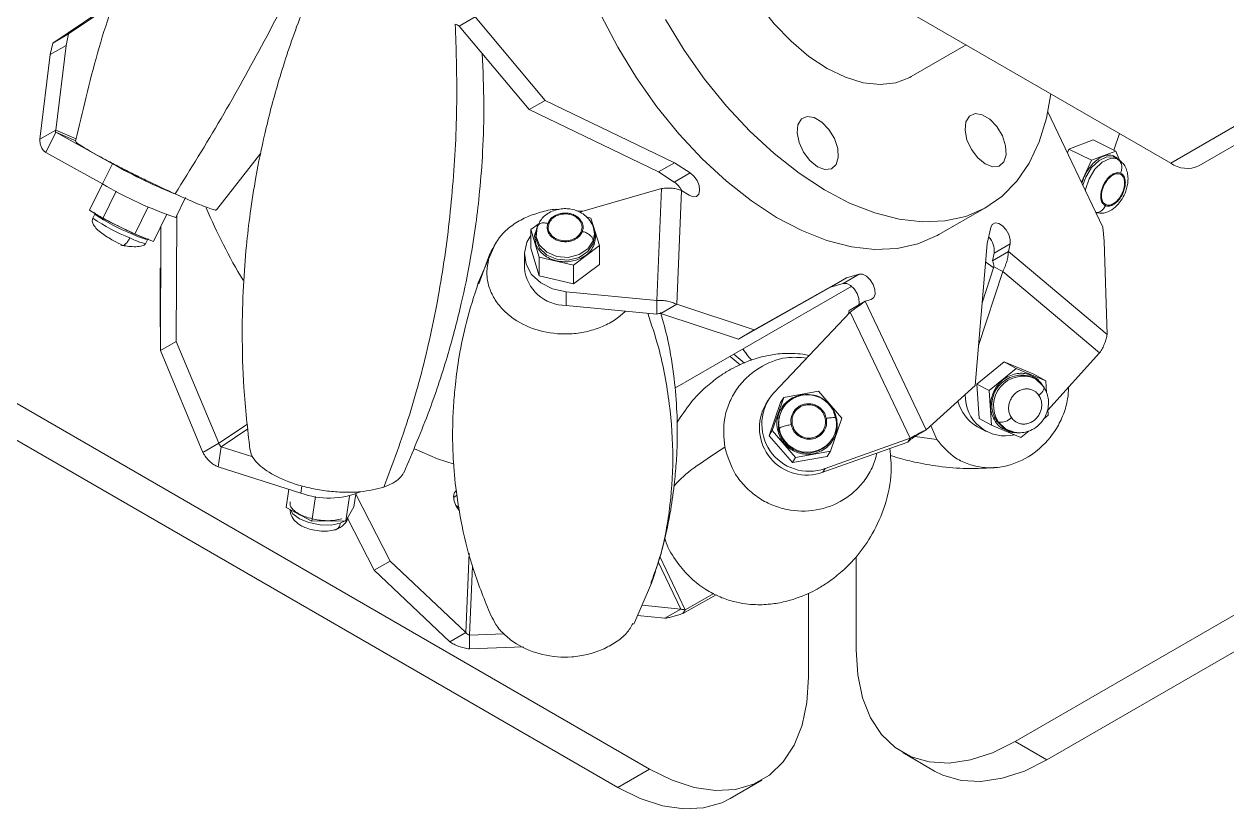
# Model space of a CAD drawing. Header units: millimetres. Extents: x -529 to 1738, y -425 to 849.
# Drawn here: x -39.6 to 13.9, y 89.6 to 124.5 of the extents above; entities that cross this region are included whole.
import ezdxf

# ---------------------------------------------------------------- set-up
doc = ezdxf.new("R2010")
doc.units = ezdxf.units.MM

msp = doc.modelspace()

# ---------------------------------------------------------------- linework, layer by layer
at = {"color": 7, "linetype": 'Continuous', "lineweight": 15}
for p, q in [((-11.744, 91.39), (-124.881, 156.703)), ((-13.158, 90.574), (-126.295, 155.887)), ((4.52, 92.615), (103.515, 149.764)), ((5.934, 91.799), (104.929, 148.947)), ((11.438, 118.34), (-3.246, 126.816)), ((-38.282, 123.675), (-35.511, 125.533)), ((-37.575, 124.083), (-35.54, 125.448)), ((-19.503, 124.838), (-20.21, 124.43)), ((-19.503, 124.838), (-16.386, 121.128)), ((-20.21, 124.43), (-17.093, 120.72)), ((-38.282, 123.675), (-38.393, 123.164)), ((-38.282, 123.675), (-37.575, 124.083)), ((-37.575, 124.083), (-37.686, 123.572)), ((-0.104, 122.184), (2.337, 123.593)), ((-38.86, 119.395), (-38.393, 123.164)), ((-37.686, 123.572), (-38.393, 123.164)), ((-38.152, 119.803), (-37.686, 123.572)), ((11.438, 118.34), (18.509, 122.422)), ((12.687, 118.216), (19.759, 122.298)), ((-16.386, 121.128), (-17.093, 120.72)), ((-16.386, 121.128), (-10.638, 118.351)), ((-17.093, 120.72), (-11.345, 117.942)), ((8.422, 115.484), (5.973, 120.622)), ((-38.86, 119.395), (-38.152, 119.803)), ((-38.588, 118.811), (-38.15, 119.709)), ((-35.631, 118.308), (-38.15, 119.709)), ((6.912, 118.952), (7.989, 119.366)), ((7.989, 119.366), (8.991, 118.875)), ((8.9, 118.92), (9.156, 119.657)), ((-36.069, 117.41), (-38.588, 118.811)), ((-30.995, 116.257), (-29.03, 118.774)), ((6.841, 118.799), (6.912, 118.952)), ((6.912, 118.952), (7.914, 118.461)), ((7.914, 118.461), (8.991, 118.875)), ((8.991, 118.875), (9.155, 118.465)), ((-36.069, 117.41), (-35.631, 118.308)), ((-10.638, 118.351), (-11.345, 117.942)), ((-10.638, 118.351), (-9.932, 117.903)), ((7.465, 117.491), (7.914, 118.461)), ((9.079, 118.513), (8.933, 118.584)), ((9.159, 118.462), (9.079, 118.513)), ((-11.345, 117.942), (-10.639, 117.495)), ((-9.932, 117.903), (-10.639, 117.495)), ((-36.072, 117.412), (-36.641, 116.245)), ((-11.206, 117.205), (-14.853, 116.156)), ((-11.421, 112.231), (-11.206, 117.205)), ((-35.461, 117.087), (-36.053, 115.872)), ((-32.812, 115.915), (-32.375, 116.812)), ((-10.316, 117.124), (-10.534, 112.059)), ((-10.316, 117.124), (-9.975, 116.908)), ((-36.641, 116.245), (-36.053, 115.872)), ((-34.038, 116.393), (-34.632, 115.173)), ((-14.717, 116.195), (-14.966, 116.214)), ((1.125, 115.157), (3.246, 116.381)), ((8.112, 116.134), (8.12, 116.132)), ((-36.41, 116.071), (-36.498, 115.891)), ((-36.053, 115.872), (-34.632, 115.173)), ((-33.22, 116.036), (-33.799, 114.847)), ((-32.787, 110.408), (-32.768, 116.006)), ((-17.018, 115.382), (-16.654, 115.657)), ((-14.552, 115.945), (-14.345, 115.896)), ((-14.345, 115.896), (-13.971, 114.667)), ((-34.632, 115.173), (-33.799, 114.847)), ((-33.494, 109.999), (-33.475, 115.512)), ((-16.644, 114.153), (-17.018, 115.382)), ((-17.018, 114.55), (-17.018, 115.382)), ((-16.794, 115.177), (-16.794, 115.056)), ((-14.194, 115.054), (-14.194, 115.175)), ((3.275, 114.763), (3.432, 115.469)), ((8.422, 115.484), (8.483, 114.865)), ((-34.16, 114.753), (-34.073, 114.932)), ((-18.567, 114.832), (-19.358, 113.006)), ((-16.645, 113.321), (-17.018, 114.55)), ((-13.971, 114.667), (-15.121, 113.796)), ((-13.972, 113.835), (-13.971, 114.667)), ((2.738, 108.442), (3.275, 114.763)), ((3.587, 114.337), (4.294, 114.745)), ((4.218, 114.405), (4.294, 114.745)), ((8.608, 110.72), (8.483, 114.865)), ((-17.307, 114.278), (-17.307, 113.673)), ((-16.645, 113.321), (-16.644, 114.153)), ((-15.121, 113.796), (-16.644, 114.153)), ((4.218, 114.405), (3.511, 113.997)), ((3.511, 113.997), (3.587, 114.337)), ((4.218, 114.405), (8.608, 110.72)), ((-33.481, 113.686), (-33.51, 113.649)), ((-33.51, 113.649), (-33.51, 111.063)), ((-13.972, 113.835), (-15.122, 112.964)), ((-15.122, 112.964), (-15.121, 113.796)), ((3.964, 113.511), (2.89, 110.232)), ((3.575, 113.722), (3.051, 112.121)), ((3.535, 113.693), (3.205, 113.94)), ((3.575, 113.722), (3.964, 113.511)), ((8.275, 109.893), (3.964, 113.511)), ((-15.122, 112.964), (-16.645, 113.321)), ((-7.083, 110.916), (-2.981, 113.228)), ((-2.981, 113.228), (-3.688, 112.82)), ((-3.688, 112.82), (-3.125, 112.989)), ((-2.418, 113.397), (-3.125, 112.989)), ((-2.981, 113.228), (-2.418, 113.397)), ((-15.456, 112.616), (-11.421, 112.231)), ((-15.456, 112.616), (-15.456, 112.011)), ((-10.613, 108.323), (-2.751, 112.862)), ((-7.79, 110.507), (-3.688, 112.82)), ((-15.456, 112.011), (-11.421, 111.626)), ((-11.421, 112.231), (-11.421, 111.626)), ((-10.534, 112.059), (-11.242, 111.651)), ((-10.534, 112.059), (-7.083, 110.916)), ((-2.155, 112.194), (-2.862, 111.786)), ((-2.155, 112.194), (-1.883, 112.276)), ((-2.155, 112.194), (0.567, 106.483)), ((-11.242, 111.651), (-7.79, 110.507)), ((-2.823, 111.709), (-6.204, 108.136)), ((-0.15, 106.101), (-2.823, 111.709)), ((-33.51, 111.063), (-33.491, 111.052)), ((-7.083, 110.916), (-7.79, 110.507)), ((-33.494, 109.999), (-32.787, 110.408)), ((-30.897, 105.876), (-32.787, 110.408)), ((-31.604, 105.467), (-33.494, 109.999)), ((-7.593, 110.066), (-7.416, 109.848)), ((5.971, 107.349), (8.275, 109.893)), ((2.821, 108.511), (4.033, 109.493)), ((3.357, 108.222), (4.568, 109.204)), ((4.033, 109.493), (5.348, 108.944)), ((4.033, 109.493), (4.568, 109.204)), ((4.568, 109.204), (5.883, 108.654)), ((5.387, 108.763), (5.309, 108.805)), ((5.348, 108.944), (5.883, 108.654)), ((5.883, 108.654), (5.919, 108.125)), ((-5.772, 107.919), (-4.222, 108.191)), ((-4.222, 108.191), (-3.185, 106.993)), ((0.567, 106.483), (2.738, 108.442)), ((2.924, 106.979), (2.821, 108.511)), ((3.357, 108.222), (2.821, 108.511)), ((3.46, 106.69), (3.357, 108.222)), ((-6.468, 107.788), (-6.57, 107.619)), ((-6.426, 106.215), (-5.912, 107.686)), ((-6.286, 106.448), (-5.772, 107.919)), ((-5.772, 107.919), (-5.912, 107.686)), ((-5.824, 107.432), (-5.845, 107.399)), ((-3.185, 106.993), (-3.699, 105.522)), ((5.986, 107.122), (5.78, 106.955)), ((5.967, 107.414), (5.986, 107.122)), ((0.567, 106.483), (0.303, 106.331)), ((0.772, 106.668), (1.038, 106.04)), ((2.843, 106.615), (3.232, 106.405)), ((2.924, 106.979), (3.46, 106.69)), ((4.774, 106.14), (3.46, 106.69)), ((4.039, 106.537), (4.073, 106.518)), ((4.073, 106.518), (4.15, 106.476)), ((-6.426, 106.215), (-6.286, 106.448)), ((-5.389, 105.017), (-6.426, 106.215)), ((-5.249, 105.25), (-6.286, 106.448)), ((-4.035, 104.587), (-0.251, 105.932)), ((-3.933, 104.757), (-0.15, 106.101)), ((-3.616, 106.059), (-3.596, 106.093)), ((-0.15, 106.101), (-0.251, 105.932)), ((-0.251, 105.932), (-0.212, 105.98)), ((5.139, 106.435), (4.774, 106.14)), ((-31.604, 105.467), (-30.897, 105.876)), ((-30.931, 104.832), (-30.798, 105.725)), ((-29.39, 105.278), (-30.798, 105.725)), ((-3.699, 105.522), (-5.249, 105.25)), ((-3.839, 105.289), (-3.699, 105.522)), ((-3.839, 105.289), (-5.389, 105.017)), ((-5.389, 105.017), (-5.249, 105.25)), ((-27.256, 103.665), (-30.931, 104.832)), ((-3.933, 104.757), (-4.035, 104.587)), ((-27.784, 103.833), (-27.903, 103.029)), ((-26.598, 103.51), (-26.76, 102.417)), ((-25.089, 103.529), (-25.252, 102.432)), ((-24.803, 103.618), (-24.887, 103.058)), ((-23.281, 100.637), (-24.799, 103.62)), ((-27.903, 103.029), (-26.76, 102.417)), ((-25.252, 102.432), (-24.887, 103.058)), ((-20.212, 103.019), (-20.358, 103.111)), ((-26.76, 102.417), (-25.252, 102.432)), ((-23.988, 100.229), (-25.169, 102.549)), ((-23.988, 100.229), (-23.281, 100.637)), ((-19.918, 97.463), (-23.281, 100.637)), ((-2.551, 100.831), (-2.551, 96.698)), ((-20.625, 97.055), (-23.988, 100.229)), ((-12.439, 97.829), (-11.648, 99.655)), ((-8.781, 99.14), (-10.263, 98.308)), ((-8.885, 99.194), (-10.161, 98.477)), ((-4.672, 99.21), (-4.672, 95.474)), ((-10.352, 98.501), (-12.072, 98.676)), ((-11.059, 98.093), (-10.352, 98.501)), ((-10.263, 98.308), (-10.161, 98.477)), ((-11.059, 98.093), (-12.271, 98.216)), ((-20.625, 97.055), (-19.918, 97.463)), ((-18.211, 97.4), (-19.744, 97.34)), ((-19.745, 96.735), (-19.744, 97.34)), ((-17.342, 96.829), (-19.745, 96.735)), ((5.934, 91.799), (4.52, 92.615)), ((-0.48, 92.12), (0.935, 91.303)), ((-11.744, 91.39), (-13.158, 90.574)), ((-8.158, 90.079), (-6.744, 90.895))]:
    msp.add_line(p, q, dxfattribs=at)
at = {"color": 8, "linetype": 'Continuous', "lineweight": 15}
for p, q in [((-38.152, 119.803), (-37.24, 119.41)), ((-38.15, 119.709), (-37.261, 119.326)), ((8.933, 118.584), (8.907, 118.596)), ((9.079, 118.513), (9.053, 118.525)), ((-14.247, 114.883), (-14.195, 115.196)), ((-14.247, 114.762), (-14.194, 115.054)), ((-14.145, 115.018), (-14.199, 114.721)), ((-18.842, 114.3), (-19.329, 112.97)), ((-7.707, 109.37), (-8.152, 109.743)), ((-7.524, 109.437), (-7.996, 109.834)), ((-30.897, 105.876), (-29.622, 106.73)), ((-30.798, 105.725), (-29.603, 106.526)), ((-3.424, 106.878), (-3.441, 106.986)), ((1.038, 106.04), (0.058, 106.18)), ((-27.256, 103.665), (-27.209, 103.985)), ((-20.459, 103.471), (-20.301, 103.563)), ((-25.273, 102.431), (-25.493, 102.319)), ((-19.918, 97.463), (-19.765, 100.998)), ((-10.352, 98.501), (-11.358, 100.611)), ((-10.161, 98.477), (-11.288, 100.842)), ((-19.744, 97.34), (-19.611, 100.412))]:
    msp.add_line(p, q, dxfattribs=at)
at = {"color": 7, "linetype": 'Continuous', "lineweight": 15, "flags": 128}
for points in [[(-0.104, 122.184), (-0.167, 122.149), (-0.792, 121.911), (-1.489, 121.832), (-2.241, 121.914), (-3.031, 122.154), (-3.841, 122.548), (-4.65, 123.084), (-5.441, 123.753), (-6.195, 124.536), (-6.894, 125.417), (-7.522, 126.374), (-8.063, 127.385), (-8.506, 128.426), (-8.84, 129.474), (-9.057, 130.503), (-9.152, 131.489), (-9.123, 132.409), (-8.971, 133.241), (-8.698, 133.967), (-8.312, 134.569)], [(1.125, 115.157), (1.045, 115.112), (0.197, 114.746), (-0.729, 114.539), (-1.72, 114.496), (-2.765, 114.615), (-3.851, 114.896), (-4.963, 115.334), (-6.088, 115.925), (-7.211, 116.662), (-8.319, 117.533), (-9.398, 118.53), (-10.433, 119.639), (-11.412, 120.846), (-12.323, 122.136), (-13.154, 123.493), (-13.895, 124.9)], [(-11.033, 124.718), (-10.202, 123.36), (-9.291, 122.07), (-8.312, 120.863), (-7.276, 119.754), (-6.198, 118.758), (-5.09, 117.886), (-3.967, 117.15), (-2.842, 116.559), (-1.729, 116.12), (-0.644, 115.84), (0.401, 115.72), (1.393, 115.764), (2.318, 115.97), (3.166, 116.336), (3.926, 116.857), (4.588, 117.527), (5.143, 118.337), (5.586, 119.277), (5.91, 120.336), (6.102, 121.42)], [(-3.764, 119.835), (-3.519, 119.425), (-3.373, 118.989), (-3.348, 118.586), (-3.446, 118.269), (-3.655, 118.082), (-3.945, 118.05), (-4.278, 118.178), (-4.609, 118.448), (-4.893, 118.823), (-5.092, 119.253), (-5.179, 119.68), (-5.141, 120.046), (-4.985, 120.302), (-4.732, 120.413), (-4.415, 120.365), (-4.077, 120.163), (-3.764, 119.835)], [(3.703, 119.958), (3.391, 120.286), (3.053, 120.488), (2.736, 120.537), (2.482, 120.425), (2.326, 120.169), (2.289, 119.803), (2.376, 119.376), (2.574, 118.946), (2.858, 118.571), (3.189, 118.301), (3.522, 118.174), (3.813, 118.206), (4.021, 118.392), (4.119, 118.709), (4.094, 119.112), (3.949, 119.548), (3.703, 119.958)], [(-9.932, 117.903), (-9.765, 117.758), (-9.626, 117.56), (-9.537, 117.338), (-9.512, 117.126), (-9.554, 116.957), (-9.657, 116.856), (-9.804, 116.839), (-9.975, 116.908)], [(3.432, 115.469), (3.502, 115.61), (3.627, 115.675), (3.788, 115.653), (3.961, 115.548), (4.118, 115.376), (4.237, 115.163), (4.298, 114.942), (4.294, 114.745)], [(-17.018, 115.123), (-17.192, 114.821), (-17.305, 114.334), (-17.235, 113.842), (-16.986, 113.388), (-16.581, 113.012), (-16.056, 112.747), (-15.456, 112.616)], [(-16.741, 115.469), (-16.787, 115.066), (-16.636, 114.681), (-16.311, 114.371), (-15.861, 114.183), (-15.356, 114.147), (-14.872, 114.267), (-14.483, 114.526), (-14.247, 114.883)], [(-14.195, 115.196), (-14.202, 115.285), (-14.216, 115.362)], [(-3.125, 112.989), (-2.97, 112.987), (-2.798, 112.899), (-2.635, 112.74), (-2.506, 112.534), (-2.43, 112.311), (-2.42, 112.106), (-2.436, 112.032)], [(-2.418, 113.397), (-2.263, 113.395), (-2.091, 113.307), (-1.928, 113.148), (-1.799, 112.942), (-1.723, 112.719), (-1.713, 112.514), (-1.769, 112.359), (-1.883, 112.276)], [(5.761, 108.424), (5.429, 108.739), (5.387, 108.763)], [(-20.434, 104.945), (-21.177, 105.188), (-22.201, 105.631)], [(-20.33, 103.783), (-20.417, 103.69), (-20.459, 103.521), (-20.434, 103.309), (-20.345, 103.087), (-20.207, 102.889), (-20.188, 102.869)], [(-27.197, 102.651), (-27.287, 102.696), (-27.37, 102.744)], [(-25.808, 102.426), (-25.876, 102.42), (-26.274, 102.422)], [(-2.551, 96.698), (-2.479, 95.578), (-2.265, 94.563), (-1.912, 93.675), (-1.429, 92.932), (-0.824, 92.348), (-0.111, 91.936), (0.697, 91.704), (1.582, 91.657), (2.528, 91.796), (3.514, 92.117), (4.52, 92.615)], [(-4.672, 95.474), (-4.744, 94.353), (-4.959, 93.339), (-5.311, 92.451), (-5.795, 91.707), (-6.4, 91.124), (-7.113, 90.712), (-7.921, 90.48), (-8.806, 90.432), (-9.751, 90.571), (-10.737, 90.893), (-11.744, 91.39)], [(0.935, 91.303), (1.304, 91.12), (2.111, 90.888), (2.997, 90.841), (3.942, 90.979), (4.928, 91.301), (5.934, 91.799)], [(-8.158, 90.079), (-8.527, 89.895), (-9.335, 89.663), (-10.22, 89.616), (-11.166, 89.755), (-12.151, 90.076), (-13.158, 90.574)]]:
    msp.add_lwpolyline(points, dxfattribs=at)
at = {"color": 8, "linetype": 'Continuous', "lineweight": 15, "flags": 128}
for points in [[(8.907, 118.596), (8.596, 118.617), (8.249, 118.455), (7.92, 118.136), (7.658, 117.706), (7.53, 117.354)], [(9.053, 118.525), (8.742, 118.546), (8.395, 118.384), (8.066, 118.064), (7.803, 117.635), (7.648, 117.162), (7.641, 117.122)], [(-16.794, 115.056), (-16.787, 114.945), (-16.636, 114.56), (-16.311, 114.25), (-15.862, 114.062), (-15.356, 114.026), (-14.872, 114.146), (-14.483, 114.405), (-14.247, 114.762)], [(-5.845, 107.397), (-5.998, 107.006), (-6, 106.506)], [(3.699, 106.857), (4.031, 106.542), (4.039, 106.537)], [(3.777, 106.815), (4.109, 106.5), (4.522, 106.357)], [(-25.493, 102.319), (-25.903, 102.242), (-26.393, 102.252), (-26.888, 102.349), (-27.314, 102.518), (-27.605, 102.733), (-27.712, 102.927)], [(-25.145, 102.616), (-25.225, 102.474), (-25.232, 102.467)]]:
    msp.add_lwpolyline(points, dxfattribs=at)
at = {"color": 7, "linetype": 'Continuous', "lineweight": 15}
for centre, radius, start, end in [((-22.779, 141.354), 26.387, 240.8531, 247.9916), ((12.167, 119.336), 1.235, 233.792, 294.8975), ((-27.016, 132.825), 17.876, 239.5771, 251.0814), ((-11.193, 116.694), 0.974, 26.4001, 55.3711), ((-8.962, 125.736), 24.37, 202.6446, 211.1635), ((-32.002, 122.393), 7.707, 235.1144, 249.0317), ((-33.51, 117.427), 2.557, 240.7269, 257.2827), ((2.685, 114.43), 0.906, 354.1259, 43.7106), ((-15.472, 113.855), 1.844, 185.6652, 270.4894), ((-4.648, 106.729), 2.098, 137.8752, 289.946), ((-4.75, 106.565), 2.103, 149.9295, 289.8881), ((-4.71, 106.76), 1.289, 10.0706, 189.8494), ((3.703, 108.174), 1.78, 193.7069, 241.1011), ((4.082, 107.989), 1.785, 178.2374, 283.6276), ((3.86, 107.495), 0.685, 262.9795, 316.0209), ((-25.999, 107.041), 3.603, 249.5756, 292.8084)]:
    msp.add_arc(centre, radius, start, end, dxfattribs=at)
at = {"color": 8, "linetype": 'Continuous', "lineweight": 15}
for centre, radius, start, end in [((-32.073, 122.246), 7.744, 235.1552, 249.0062), ((-33.597, 117.247), 2.557, 240.7269, 257.2827), ((4.805, 107.582), 1.323, 67.5498, 213.2525), ((4.883, 107.54), 1.323, 67.576, 213.2511), ((-4.722, 106.744), 1.3, 190.5516, 328.2087), ((-4.706, 106.771), 1.294, 190.2975, 348.6157)]:
    msp.add_arc(centre, radius, start, end, dxfattribs=at)
at = {"color": 7, "linetype": 'Continuous', "lineweight": 15}
for points, knots in [([(-26.879, 140.636), (-27.726, 139.588), (-29.41, 137.507), (-31.59, 134.151), (-33.484, 130.661), (-35.064, 127.018), (-36.362, 123.233), (-36.963, 120.624), (-37.265, 119.311)], [0, 0, 0, 0, 0.168623, 0.334903, 0.5, 0.665097, 0.831377, 1, 1, 1, 1]), ([(-26.294, 127.177), (-26.689, 126.255), (-27.43, 124.525), (-28.258, 121.991), (-28.847, 119.755), (-29.241, 117.827), (-29.503, 116.162), (-29.69, 114.553), (-29.823, 112.777), (-29.875, 110.675), (-29.806, 108.236), (-29.615, 106.517), (-29.514, 105.6)], [0, 0, 0, 0, 0.1368, 0.256771, 0.360743, 0.449229, 0.522509, 0.588858, 0.668838, 0.763682, 0.873833, 1, 1, 1, 1]), ([(-22.673, 104.567), (-22.278, 105.488), (-21.536, 107.218), (-20.708, 109.753), (-20.119, 111.989), (-19.725, 113.916), (-19.463, 115.582), (-19.275, 117.19), (-19.144, 118.966), (-19.085, 121.01), (-19.149, 122.457), (-19.182, 123.207)], [0, 0, 0, 0, 0.158011, 0.296584, 0.416677, 0.518883, 0.603526, 0.680162, 0.772543, 0.882092, 1, 1, 1, 1]), ([(-32.838, 116.967), (-33.215, 117.141), (-33.794, 117.41), (-34.621, 117.815), (-35.245, 118.128), (-35.823, 118.428), (-36.471, 118.777), (-37.044, 119.111), (-37.288, 119.287), (-37.256, 119.302), (-37.252, 119.304)], [0, 0, 0, 0, 0.1873678, 0.2882312, 0.391235, 0.4942388, 0.5951022, 0.78247, 0.9698378, 1, 1, 1, 1]), ([(8.12, 116.132), (8.234, 116.116), (8.463, 116.084), (8.806, 116.237), (9.084, 116.476), (9.3, 116.764), (9.434, 117.045), (9.513, 117.329), (9.545, 117.587), (9.53, 117.854), (9.459, 118.106), (9.335, 118.322), (9.212, 118.42), (9.151, 118.468)], [0, 0, 0, 0, 0.124019, 0.248912, 0.358832, 0.444165, 0.547539, 0.612437, 0.684883, 0.762827, 0.843426, 0.923478, 1, 1, 1, 1]), ([(8.907, 118.596), (8.902, 118.599), (8.892, 118.606), (8.886, 118.625), (8.885, 118.643), (8.889, 118.654), (8.891, 118.659)], [0, 0, 0, 0, 0.270261, 0.562429, 0.789736, 1, 1, 1, 1]), ([(8.891, 118.659), (8.962, 118.629), (9.042, 118.595), (9.083, 118.506), (9.088, 118.496)], [0, 0, 0, 0, 0.885891, 1, 1, 1, 1]), ([(9.053, 118.525), (9.101, 118.491), (9.2, 118.422), (9.266, 118.24), (9.266, 118.052), (9.226, 117.944), (9.207, 117.893)], [0, 0, 0, 0, 0.270261, 0.562429, 0.789736, 1, 1, 1, 1]), ([(8.536, 116.441), (8.498, 116.464), (8.411, 116.515), (8.344, 116.659), (8.32, 116.825), (8.327, 116.984), (8.365, 117.163), (8.434, 117.347), (8.53, 117.52), (8.643, 117.668), (8.762, 117.781), (8.907, 117.877), (9.065, 117.929), (9.164, 117.904), (9.207, 117.893)], [0, 0, 0, 0, 0.090318, 0.204563, 0.27142, 0.343936, 0.420786, 0.5, 0.579214, 0.656064, 0.72858, 0.795437, 0.909682, 1, 1, 1, 1]), ([(8.557, 116.486), (8.508, 116.518), (8.409, 116.58), (8.351, 116.796), (8.36, 117.057), (8.456, 117.338), (8.609, 117.595), (8.805, 117.779), (9.013, 117.886), (9.128, 117.86), (9.186, 117.847)], [0, 0, 0, 0, 0.1249388, 0.2499903, 0.3748776, 0.4999903, 0.6248776, 0.7499903, 0.8749388, 1, 1, 1, 1]), ([(9.207, 117.893), (9.245, 117.87), (9.332, 117.819), (9.399, 117.675), (9.423, 117.509), (9.416, 117.35), (9.378, 117.171), (9.309, 116.987), (9.213, 116.814), (9.1, 116.666), (8.981, 116.553), (8.836, 116.457), (8.678, 116.405), (8.579, 116.43), (8.536, 116.441)], [0, 0, 0, 0, 0.090318, 0.204563, 0.27142, 0.343936, 0.420786, 0.5, 0.579214, 0.656064, 0.72858, 0.795437, 0.909682, 1, 1, 1, 1]), ([(9.186, 117.847), (9.235, 117.816), (9.334, 117.754), (9.392, 117.537), (9.383, 117.277), (9.287, 116.996), (9.134, 116.739), (8.938, 116.555), (8.73, 116.448), (8.615, 116.474), (8.557, 116.486)], [0, 0, 0, 0, 0.125004, 0.250001, 0.375008, 0.500001, 0.625008, 0.750001, 0.875004, 1, 1, 1, 1]), ([(-31.011, 116.264), (-31.013, 116.258), (-31.021, 116.239), (-31.177, 116.279), (-31.463, 116.378), (-31.969, 116.58), (-32.496, 116.814), (-32.838, 116.967)], [0, 0, 0, 0, 0.1030562, 0.2899874, 0.4769186, 0.6599652, 1, 1, 1, 1]), ([(-36.431, 116.14), (-36.431, 116.133), (-36.43, 116.119), (-36.337, 116.054), (-36.181, 115.961), (-35.972, 115.846), (-35.735, 115.722), (-35.429, 115.566), (-35.074, 115.393), (-34.829, 115.279), (-34.72, 115.229)], [0, 0, 0, 0, 0.117137, 0.237879, 0.358621, 0.475758, 0.58629, 0.688196, 0.862333, 1, 1, 1, 1]), ([(-15.782, 116.278), (-15.792, 116.279), (-16.035, 116.299), (-16.514, 116.176), (-17.178, 115.976), (-17.767, 115.646), (-18.414, 115.125), (-18.673, 114.625), (-18.842, 114.3)], [0, 0, 0, 0, 0.0071246, 0.1754062, 0.347259, 0.5191118, 0.6873934, 1, 1, 1, 1]), ([(-14.194, 115.174), (-14.209, 115.301), (-14.237, 115.552), (-14.434, 115.859), (-14.686, 116.083), (-15.003, 116.247), (-15.342, 116.32), (-15.675, 116.31), (-15.951, 116.251), (-16.209, 116.139), (-16.426, 115.981), (-16.59, 115.798), (-16.657, 115.66), (-16.689, 115.594)], [0, 0, 0, 0, 0.111504, 0.2195603, 0.3166066, 0.4075379, 0.5322185, 0.6073482, 0.6878482, 0.7704753, 0.8518223, 0.928985, 1, 1, 1, 1]), ([(-16.261, 115.659), (-16.234, 115.715), (-16.172, 115.843), (-16.01, 115.977), (-15.827, 116.063), (-15.654, 116.109), (-15.462, 116.121), (-15.266, 116.096), (-15.084, 116.033), (-14.931, 115.939), (-14.816, 115.826), (-14.722, 115.674), (-14.677, 115.491), (-14.711, 115.357), (-14.727, 115.298)], [0, 0, 0, 0, 0.090318, 0.204563, 0.27142, 0.343936, 0.420786, 0.5, 0.579214, 0.656064, 0.72858, 0.795437, 0.909682, 1, 1, 1, 1]), ([(-36.498, 115.891), (-36.512, 115.845), (-36.541, 115.746), (-36.476, 115.582), (-36.332, 115.405), (-36.115, 115.224), (-35.859, 115.051), (-35.532, 114.856), (-35.304, 114.745), (-35.161, 114.675)], [0, 0, 0, 0, 0.114959, 0.244197, 0.382795, 0.524197, 0.661395, 0.788509, 1, 1, 1, 1]), ([(-16.689, 115.594), (-16.719, 115.531), (-16.781, 115.398), (-16.79, 115.253), (-16.794, 115.178)], [0, 0, 0, 0, 0.479397, 1, 1, 1, 1]), ([(-16.683, 115.59), (-16.695, 115.581), (-16.735, 115.55), (-16.739, 115.502), (-16.741, 115.469)], [0, 0, 0, 0, 0.300307, 1, 1, 1, 1]), ([(-14.727, 115.298), (-14.754, 115.242), (-14.816, 115.114), (-14.979, 114.98), (-15.161, 114.893), (-15.334, 114.848), (-15.526, 114.836), (-15.722, 114.861), (-15.904, 114.924), (-16.057, 115.018), (-16.172, 115.131), (-16.266, 115.282), (-16.312, 115.465), (-16.277, 115.599), (-16.261, 115.659)], [0, 0, 0, 0, 0.090318, 0.204563, 0.27142, 0.343936, 0.420786, 0.5, 0.579214, 0.656064, 0.72858, 0.795437, 0.909682, 1, 1, 1, 1]), ([(-14.775, 115.31), (-14.812, 115.236), (-14.887, 115.09), (-15.128, 114.942), (-15.411, 114.866), (-15.711, 114.892), (-15.98, 114.999), (-16.167, 115.186), (-16.268, 115.414), (-16.232, 115.57), (-16.214, 115.647)], [0, 0, 0, 0, 0.12494, 0.249993, 0.374881, 0.499995, 0.624884, 0.749998, 0.874886, 1, 1, 1, 1]), ([(-16.214, 115.647), (-16.176, 115.72), (-16.101, 115.867), (-15.86, 116.015), (-15.577, 116.091), (-15.277, 116.065), (-15.008, 115.958), (-14.821, 115.771), (-14.72, 115.543), (-14.756, 115.387), (-14.775, 115.31)], [0, 0, 0, 0, 0.124886, 0.249998, 0.374884, 0.499995, 0.624881, 0.749993, 0.87494, 1, 1, 1, 1]), ([(-35.251, 114.685), (-35.221, 114.676), (-35.159, 114.658), (-35.038, 114.74), (-34.928, 114.868), (-34.874, 114.968), (-34.848, 115.016)], [0, 0, 0, 0, 0.270261, 0.562429, 0.789736, 1, 1, 1, 1]), ([(-34.72, 115.229), (-34.619, 115.184), (-34.392, 115.082), (-34.17, 114.994), (-34.049, 114.955), (-34.002, 114.945), (-34.01, 114.956), (-34.011, 114.958)], [0, 0, 0, 0, 0.25274, 0.572433, 0.759519, 0.962443, 1, 1, 1, 1]), ([(-16.843, 115.019), (-16.843, 115.022), (-16.867, 115.125), (-16.828, 115.228), (-16.79, 115.329)], [0, 0, 0, 0, 0.028348, 1, 1, 1, 1]), ([(-14.247, 114.883), (-14.256, 114.928), (-14.273, 115.021), (-14.403, 115.153), (-14.564, 115.25), (-14.674, 115.283), (-14.727, 115.298)], [0, 0, 0, 0, 0.270261, 0.562429, 0.789736, 1, 1, 1, 1]), ([(-14.204, 115.285), (-14.166, 115.197), (-14.128, 115.108), (-14.145, 115.019), (-14.145, 115.018)], [0, 0, 0, 0, 0.985736, 1, 1, 1, 1]), ([(-35.161, 114.675), (-35.12, 114.667), (-35.031, 114.649), (-34.889, 114.631), (-34.736, 114.62), (-34.581, 114.618), (-34.434, 114.627), (-34.306, 114.651), (-34.206, 114.69), (-34.176, 114.731), (-34.16, 114.753)], [0, 0, 0, 0, 0.085946, 0.1822, 0.289695, 0.409093, 0.54061, 0.683843, 0.837636, 1, 1, 1, 1]), ([(-14.247, 114.762), (-14.247, 114.758), (-14.245, 114.748), (-14.232, 114.735), (-14.216, 114.725), (-14.205, 114.722), (-14.199, 114.721)], [0, 0, 0, 0, 0.270261, 0.562429, 0.789736, 1, 1, 1, 1]), ([(-18.842, 114.3), (-18.921, 113.955), (-19.043, 113.423), (-18.855, 112.705), (-18.58, 112.178), (-18.172, 111.706), (-17.513, 111.201), (-16.505, 110.787), (-15.376, 110.7), (-14.478, 110.838), (-13.817, 111.06), (-13.239, 111.367), (-12.942, 111.634), (-12.804, 111.758)], [0, 0, 0, 0, 0.13718, 0.211026, 0.286439, 0.361852, 0.435698, 0.572878, 0.710057, 0.783904, 0.859317, 0.93473, 1, 1, 1, 1]), ([(-19.358, 113.006), (-19.545, 112.432), (-19.89, 111.372), (-20.205, 109.835), (-20.377, 108.574), (-20.465, 107.546), (-20.508, 106.534), (-20.491, 105.308), (-20.37, 103.823), (-20.085, 102.094), (-19.585, 100.151), (-19.069, 98.887), (-18.794, 98.213)], [0, 0, 0, 0, 0.114187, 0.21082, 0.290048, 0.352152, 0.416535, 0.497996, 0.59667, 0.712839, 0.84701, 1, 1, 1, 1]), ([(-11.648, 99.655), (-11.461, 100.229), (-11.116, 101.289), (-10.801, 102.826), (-10.629, 104.087), (-10.541, 105.115), (-10.498, 106.127), (-10.514, 107.354), (-10.639, 108.836), (-10.867, 110.332), (-11.135, 111.287), (-11.249, 111.691)], [0, 0, 0, 0, 0.143092, 0.264188, 0.363471, 0.441296, 0.521977, 0.624059, 0.747711, 0.893287, 1, 1, 1, 1]), ([(-2.862, 111.786), (-2.868, 111.749), (-2.875, 111.7), (-2.893, 111.644), (-2.897, 111.631)], [0, 0, 0, 0, 0.774269, 1, 1, 1, 1]), ([(-4.646, 109.782), (-4.74, 109.802), (-4.986, 109.855), (-5.491, 109.886), (-6.106, 109.857), (-6.956, 109.693), (-7.683, 109.41), (-8.25, 109.103), (-8.71, 108.809), (-9.293, 108.345), (-9.952, 107.678), (-10.324, 107.095), (-10.52, 106.787)], [0, 0, 0, 0, 0.030364, 0.079839, 0.168835, 0.250082, 0.401818, 0.472948, 0.560238, 0.679446, 0.830934, 1, 1, 1, 1]), ([(-4.752, 109.67), (-5.055, 109.694), (-5.794, 109.753), (-6.716, 109.36), (-7.428, 108.819), (-7.888, 108.282), (-8.221, 107.664), (-8.491, 106.801), (-8.433, 106.134), (-8.395, 105.7)], [0, 0, 0, 0, 0.142329, 0.347704, 0.458261, 0.571165, 0.684068, 0.794625, 1, 1, 1, 1]), ([(5.303, 108.841), (5.359, 108.817), (5.522, 108.748), (5.631, 108.602), (5.702, 108.507)], [0, 0, 0, 0, 0.346915, 1, 1, 1, 1]), ([(5.808, 108.342), (5.76, 108.42), (5.657, 108.587), (5.493, 108.695), (5.405, 108.753)], [0, 0, 0, 0, 0.462845, 1, 1, 1, 1]), ([(1.038, 106.04), (1.3, 105.736), (1.703, 105.27), (2.453, 104.924), (3.084, 104.78), (3.745, 104.783), (4.582, 104.967), (5.541, 105.494), (6.283, 106.345), (6.681, 107.166), (6.869, 107.792), (6.888, 108.199), (6.896, 108.371)], [0, 0, 0, 0, 0.150002, 0.230751, 0.313214, 0.395676, 0.476425, 0.626428, 0.77643, 0.857179, 0.939642, 1, 1, 1, 1]), ([(4.133, 106.486), (4.232, 106.441), (4.429, 106.353), (4.751, 106.334), (5.062, 106.388), (5.387, 106.529), (5.656, 106.758), (5.848, 107.039), (5.958, 107.305), (6.01, 107.594), (5.996, 107.876), (5.93, 108.131), (5.847, 108.274), (5.808, 108.342)], [0, 0, 0, 0, 0.094595, 0.18947, 0.281607, 0.376921, 0.509168, 0.588698, 0.673687, 0.760624, 0.845862, 0.926333, 1, 1, 1, 1]), ([(4.353, 107.019), (4.319, 107.08), (4.241, 107.219), (4.217, 107.443), (4.247, 107.65), (4.308, 107.822), (4.409, 107.985), (4.547, 108.126), (4.71, 108.229), (4.883, 108.288), (5.051, 108.302), (5.241, 108.273), (5.431, 108.183), (5.53, 108.062), (5.574, 108.009)], [0, 0, 0, 0, 0.090318, 0.204563, 0.27142, 0.343936, 0.420786, 0.5, 0.579214, 0.656064, 0.72858, 0.795437, 0.909682, 1, 1, 1, 1]), ([(5.761, 108.424), (5.788, 108.407), (5.819, 108.388), (5.805, 108.345), (5.804, 108.341)], [0, 0, 0, 0, 0.906752, 1, 1, 1, 1]), ([(-5.944, 107.321), (-5.898, 107.402), (-5.802, 107.569), (-5.585, 107.779), (-5.313, 107.95), (-5.1, 108.004), (-4.992, 108.03)], [0, 0, 0, 0, 0.2262978, 0.4717522, 0.7318733, 1, 1, 1, 1]), ([(-3.465, 107.013), (-3.505, 107.145), (-3.588, 107.418), (-3.875, 107.749), (-4.233, 107.96), (-4.597, 108.042), (-4.944, 108.03), (-5.282, 107.93), (-5.602, 107.734), (-5.75, 107.533), (-5.825, 107.432)], [0, 0, 0, 0, 0.134538, 0.279053, 0.417914, 0.535116, 0.640691, 0.756071, 0.877679, 1, 1, 1, 1]), ([(-5.44, 106.71), (-5.449, 106.785), (-5.467, 106.953), (-5.401, 107.173), (-5.29, 107.35), (-5.163, 107.476), (-5.001, 107.574), (-4.813, 107.632), (-4.616, 107.642), (-4.427, 107.605), (-4.261, 107.53), (-4.09, 107.403), (-3.945, 107.221), (-3.899, 107.057), (-3.878, 106.984)], [0, 0, 0, 0, 0.090318, 0.204563, 0.27142, 0.343936, 0.420786, 0.5, 0.579214, 0.656064, 0.72858, 0.795437, 0.909682, 1, 1, 1, 1]), ([(-5.392, 106.719), (-5.401, 106.816), (-5.418, 107.011), (-5.291, 107.281), (-5.085, 107.49), (-4.805, 107.592), (-4.506, 107.592), (-4.234, 107.467), (-4.013, 107.258), (-3.956, 107.07), (-3.927, 106.976)], [0, 0, 0, 0, 0.125004, 0.250001, 0.375008, 0.500001, 0.625008, 0.750001, 0.875004, 1, 1, 1, 1]), ([(5.574, 108.009), (5.608, 107.948), (5.686, 107.809), (5.71, 107.585), (5.68, 107.378), (5.619, 107.207), (5.518, 107.043), (5.38, 106.902), (5.217, 106.799), (5.044, 106.741), (4.876, 106.726), (4.686, 106.755), (4.496, 106.845), (4.397, 106.966), (4.353, 107.019)], [0, 0, 0, 0, 0.090318, 0.204563, 0.27142, 0.343936, 0.420786, 0.5, 0.579214, 0.656064, 0.72858, 0.795437, 0.909682, 1, 1, 1, 1]), ([(-3.441, 106.986), (-3.442, 106.996), (-3.445, 107.018), (-3.56, 107.023), (-3.714, 107.011), (-3.825, 106.993), (-3.878, 106.984)], [0, 0, 0, 0, 0.2702613, 0.5624294, 0.7897364, 1, 1, 1, 1]), ([(-3.614, 107.404), (-3.589, 107.373), (-3.482, 107.244), (-3.445, 107.078), (-3.417, 106.952)], [0, 0, 0, 0, 0.23805, 1, 1, 1, 1]), ([(-3.595, 106.094), (-3.552, 106.179), (-3.469, 106.339), (-3.421, 106.591), (-3.418, 106.816), (-3.45, 106.951), (-3.465, 107.013)], [0, 0, 0, 0, 0.298257, 0.563578, 0.796648, 1, 1, 1, 1]), ([(-6.054, 106.489), (-6.047, 106.49), (-6.032, 106.493), (-6.014, 106.498), (-6.003, 106.503), (-6.001, 106.505), (-6, 106.506)], [0, 0, 0, 0, 0.270261, 0.562429, 0.789736, 1, 1, 1, 1]), ([(-5.44, 106.71), (-5.51, 106.696), (-5.656, 106.668), (-5.834, 106.616), (-5.946, 106.571), (-5.969, 106.55), (-5.98, 106.54)], [0, 0, 0, 0, 0.270261, 0.562429, 0.789736, 1, 1, 1, 1]), ([(-3.878, 106.984), (-3.87, 106.91), (-3.851, 106.741), (-3.917, 106.521), (-4.029, 106.345), (-4.156, 106.219), (-4.318, 106.12), (-4.505, 106.063), (-4.703, 106.053), (-4.891, 106.09), (-5.057, 106.164), (-5.228, 106.291), (-5.373, 106.474), (-5.42, 106.638), (-5.44, 106.71)], [0, 0, 0, 0, 0.090318, 0.204563, 0.27142, 0.343936, 0.420786, 0.5, 0.579214, 0.656064, 0.72858, 0.795437, 0.909682, 1, 1, 1, 1]), ([(-3.927, 106.976), (-3.918, 106.878), (-3.9, 106.683), (-4.027, 106.413), (-4.234, 106.204), (-4.513, 106.102), (-4.813, 106.102), (-5.085, 106.228), (-5.306, 106.436), (-5.363, 106.625), (-5.392, 106.719)], [0, 0, 0, 0, 0.125004, 0.250001, 0.375008, 0.500001, 0.625008, 0.750001, 0.875004, 1, 1, 1, 1]), ([(-3.417, 106.952), (-3.404, 106.826), (-3.373, 106.542), (-3.48, 106.167), (-3.623, 105.961), (-3.675, 105.885)], [0, 0, 0, 0, 0.332763, 0.753678, 1, 1, 1, 1]), ([(3.641, 106.837), (3.647, 106.841), (3.659, 106.85), (3.677, 106.857), (3.691, 106.86), (3.696, 106.858), (3.699, 106.857)], [0, 0, 0, 0, 0.2702613, 0.5624294, 0.7897364, 1, 1, 1, 1]), ([(4.59, 106.359), (4.566, 106.357), (4.456, 106.345), (4.259, 106.376), (4.113, 106.461), (4.04, 106.503)], [0, 0, 0, 0, 0.121774, 0.562828, 1, 1, 1, 1]), ([(-0.212, 105.978), (-0.185, 106.003), (-0.129, 106.053), (-0.004, 106.141), (0.144, 106.238), (0.254, 106.302), (0.31, 106.335)], [0, 0, 0, 0, 0.231404, 0.473091, 0.728339, 1, 1, 1, 1]), ([(-23.553, 103.926), (-23.885, 103.842), (-24.396, 103.712), (-25.263, 103.69), (-25.967, 103.734), (-26.678, 103.844), (-27.549, 104.059), (-28.498, 104.438), (-29.148, 104.917), (-29.447, 105.314), (-29.487, 105.51), (-29.505, 105.602)], [0, 0, 0, 0, 0.161658, 0.248682, 0.337552, 0.426422, 0.513446, 0.675104, 0.836763, 0.923786, 1, 1, 1, 1]), ([(-11.065, 101.663), (-11.045, 101.594), (-10.933, 101.206), (-10.544, 100.592), (-9.947, 99.89), (-9.284, 99.38), (-8.632, 99.039), (-8.028, 98.834), (-7.49, 98.73), (-6.906, 98.685), (-6.293, 98.718), (-5.448, 98.879), (-4.725, 99.159), (-4.155, 99.465), (-3.698, 99.758), (-3.115, 100.217), (-2.443, 100.908), (-1.761, 101.889), (-1.215, 103.158), (-0.936, 104.502), (-1.022, 105.299), (-1.059, 105.645)], [0, 0, 0, 0, 0.010777, 0.060795, 0.106876, 0.148162, 0.184263, 0.215283, 0.241799, 0.264846, 0.306225, 0.343798, 0.41322, 0.445277, 0.48497, 0.54, 0.610532, 0.696492, 0.797355, 0.912022, 1, 1, 1, 1]), ([(-8.395, 105.7), (-8.266, 105.282), (-8.068, 104.639), (-7.488, 103.926), (-6.943, 103.461), (-6.311, 103.118), (-5.438, 102.848), (-4.31, 102.831), (-3.264, 103.23), (-2.55, 103.778), (-2.095, 104.314), (-1.774, 104.879), (-1.672, 105.275), (-1.628, 105.442)], [0, 0, 0, 0, 0.138552, 0.213137, 0.289304, 0.365472, 0.440057, 0.578609, 0.717161, 0.791746, 0.867913, 0.944081, 1, 1, 1, 1]), ([(-1.042, 105.343), (-0.961, 105.316), (-0.597, 105.196), (0.126, 105.017), (1.193, 104.826), (2.459, 104.723), (3.295, 104.778), (3.747, 104.807)], [0, 0, 0, 0, 0.048209, 0.217138, 0.431698, 0.692367, 1, 1, 1, 1]), ([(-22.676, 104.57), (-22.726, 104.484), (-22.877, 104.224), (-23.282, 104.045), (-23.553, 103.926)], [0, 0, 0, 0, 0.33256, 1, 1, 1, 1]), ([(-27.724, 103.272), (-27.729, 103.231), (-27.74, 103.147), (-27.673, 103.008), (-27.536, 102.864), (-27.324, 102.726), (-27.057, 102.607), (-26.758, 102.518), (-26.457, 102.461), (-26.102, 102.428), (-25.732, 102.439), (-25.518, 102.498), (-25.423, 102.523)], [0, 0, 0, 0, 0.08405, 0.175216, 0.271828, 0.371415, 0.471001, 0.567613, 0.658779, 0.742829, 0.886454, 1, 1, 1, 1]), ([(-27.715, 102.929), (-27.717, 102.902), (-27.721, 102.82), (-27.668, 102.639), (-27.523, 102.417), (-27.276, 102.228), (-27.008, 102.102), (-26.699, 102.013), (-26.337, 101.963), (-25.966, 101.967), (-25.767, 102.021), (-25.671, 102.047)], [0, 0, 0, 0, 0.037057, 0.111524, 0.251644, 0.375027, 0.480507, 0.594156, 0.728254, 0.868273, 1, 1, 1, 1]), ([(-25.671, 102.047), (-25.611, 102.074), (-25.482, 102.133), (-25.322, 102.268), (-25.196, 102.43), (-25.166, 102.548), (-25.15, 102.606)], [0, 0, 0, 0, 0.213515, 0.456741, 0.730969, 1, 1, 1, 1]), ([(-12.481, 97.87), (-12.564, 97.72), (-12.742, 97.397), (-13.243, 97.017), (-13.827, 96.689), (-14.492, 96.47), (-15.39, 96.331), (-16.518, 96.418), (-17.528, 96.832), (-18.184, 97.338), (-18.572, 97.769), (-18.721, 98.087), (-18.786, 98.225)], [0, 0, 0, 0, 0.076296, 0.163711, 0.252981, 0.342251, 0.429666, 0.592051, 0.754437, 0.841851, 0.931121, 1, 1, 1, 1])]:
    msp.add_open_spline(points, degree=3, knots=knots, dxfattribs=at)
at = {"color": 8, "linetype": 'Continuous', "lineweight": 15}
for points, knots in [([(-32.838, 116.967), (-32.151, 118.076), (-30.786, 120.279), (-28.866, 123.734), (-27.064, 127.258), (-25.393, 130.865), (-23.907, 134.375), (-23.051, 136.686), (-22.653, 137.762)], [0, 0, 0, 0, 0.1727, 0.343001, 0.512089, 0.681177, 0.851478, 1, 1, 1, 1]), ([(-23.553, 103.926), (-23.159, 104.983), (-22.378, 107.082), (-21.496, 110.443), (-20.841, 113.921), (-20.441, 117.534), (-20.268, 121.071), (-20.345, 123.43), (-20.38, 124.516)], [0, 0, 0, 0, 0.173256, 0.344104, 0.513736, 0.683368, 0.854217, 1, 1, 1, 1]), ([(7.486, 117.447), (7.519, 117.544), (7.588, 117.746), (7.749, 118.031), (7.939, 118.28), (8.14, 118.471), (8.385, 118.633), (8.651, 118.721), (8.818, 118.678), (8.891, 118.659)], [0, 0, 0, 0, 0.128029, 0.266174, 0.400195, 0.526659, 0.643253, 0.84249, 1, 1, 1, 1]), ([(8.536, 116.441), (8.5, 116.38), (8.425, 116.254), (8.264, 116.149), (8.16, 116.14), (8.119, 116.137)], [0, 0, 0, 0, 0.361961, 0.753262, 1, 1, 1, 1]), ([(-16.261, 115.659), (-16.329, 115.669), (-16.469, 115.69), (-16.62, 115.656), (-16.668, 115.606), (-16.683, 115.59)], [0, 0, 0, 0, 0.386368, 0.804055, 1, 1, 1, 1]), ([(-34.737, 115.225), (-34.739, 115.224), (-34.744, 115.221), (-34.752, 115.211), (-34.758, 115.201), (-34.76, 115.196)], [0, 0, 0, 0, 0.210868, 0.620803, 1, 1, 1, 1]), ([(-14.199, 114.721), (-14.246, 114.626), (-14.35, 114.41), (-14.625, 114.184), (-14.933, 114.038), (-15.225, 113.961), (-15.549, 113.94), (-15.88, 113.983), (-16.187, 114.09), (-16.445, 114.248), (-16.637, 114.438), (-16.801, 114.692), (-16.827, 114.893), (-16.843, 115.019)], [0, 0, 0, 0, 0.0995742, 0.2255267, 0.2992348, 0.3791825, 0.4639073, 0.5512396, 0.638572, 0.7232968, 0.8032444, 0.8769526, 1, 1, 1, 1]), ([(-11.689, 99.658), (-11.572, 99.959), (-11.177, 100.98), (-10.829, 102.831), (-10.647, 105.191), (-10.822, 107.635), (-11.204, 109.798), (-11.652, 111.156), (-11.819, 111.664)], [0, 0, 0, 0, 0.083528, 0.283568, 0.482184, 0.680801, 0.880841, 1, 1, 1, 1]), ([(-7.188, 109.567), (-7.229, 109.606), (-7.388, 109.755), (-7.493, 109.942), (-7.57, 110.08)], [0, 0, 0, 0, 0.261809, 1, 1, 1, 1]), ([(3.641, 106.837), (3.583, 106.94), (3.453, 107.174), (3.412, 107.552), (3.462, 107.902), (3.565, 108.191), (3.736, 108.467), (3.968, 108.704), (4.243, 108.878), (4.536, 108.978), (4.817, 109), (5.084, 108.97), (5.23, 108.884), (5.303, 108.841)], [0, 0, 0, 0, 0.104814, 0.237394, 0.31498, 0.399134, 0.488317, 0.580245, 0.672173, 0.761356, 0.84551, 0.923096, 1, 1, 1, 1]), ([(5.804, 108.341), (5.798, 108.306), (5.788, 108.24), (5.696, 108.117), (5.614, 108.044), (5.574, 108.009)], [0, 0, 0, 0, 0.3766318, 0.700456, 1, 1, 1, 1]), ([(-6.054, 106.489), (-6.069, 106.615), (-6.104, 106.902), (-6.001, 107.171), (-5.944, 107.321)], [0, 0, 0, 0, 0.4415184, 1, 1, 1, 1]), ([(-3.675, 105.885), (-3.743, 105.811), (-3.883, 105.658), (-4.16, 105.494), (-4.476, 105.396), (-4.809, 105.38), (-5.127, 105.442), (-5.408, 105.568), (-5.696, 105.782), (-5.941, 106.09), (-6.019, 106.367), (-6.054, 106.489)], [0, 0, 0, 0, 0.0995309, 0.2050092, 0.3137337, 0.4224582, 0.5279364, 0.6274673, 0.7192303, 0.876035, 1, 1, 1, 1]), ([(-3.44, 106.949), (-3.438, 106.949), (-3.431, 106.949), (-3.423, 106.951), (-3.417, 106.952)], [0, 0, 0, 0, 0.3508722, 1, 1, 1, 1]), ([(4.04, 106.503), (3.984, 106.527), (3.821, 106.596), (3.712, 106.742), (3.641, 106.837)], [0, 0, 0, 0, 0.346915, 1, 1, 1, 1]), ([(-8.395, 105.7), (-8.82, 105.426), (-9.664, 104.882), (-10.386, 104.301), (-10.613, 104.008), (-10.66, 103.949)], [0, 0, 0, 0, 0.446824, 0.88744, 1, 1, 1, 1]), ([(-25.765, 102.026), (-25.765, 102.026), (-25.709, 102.012), (-25.62, 102.067), (-25.527, 102.174), (-25.504, 102.272), (-25.493, 102.319)], [0, 0, 0, 0, 0.00082, 0.400865, 0.712101, 1, 1, 1, 1])]:
    msp.add_open_spline(points, degree=3, knots=knots, dxfattribs=at)
at = {"color": 7, "linetype": 'Continuous', "lineweight": 15}
for points in [[(-20.398, 124.521), (-20.362, 124.513), (-20.291, 124.496), (-20.237, 124.452), (-20.21, 124.43)], [(-38.86, 119.395), (-38.854, 119.329), (-38.844, 119.196), (-38.787, 119.031), (-38.703, 118.895), (-38.626, 118.839), (-38.588, 118.811)], [(-38.15, 119.709), (-38.157, 119.718), (-38.169, 119.736), (-38.158, 119.781), (-38.152, 119.803)], [(-11.206, 117.205), (-11.124, 117.214), (-10.959, 117.231), (-10.722, 117.221), (-10.501, 117.187), (-10.377, 117.145), (-10.316, 117.124)], [(3.511, 113.997), (3.527, 113.952), (3.56, 113.862), (3.57, 113.768), (3.575, 113.722)], [(3.964, 113.511), (4.001, 113.587), (4.073, 113.738), (4.152, 113.969), (4.206, 114.196), (4.214, 114.335), (4.218, 114.405)], [(-10.534, 112.059), (-10.596, 112.087), (-10.719, 112.144), (-10.939, 112.201), (-11.175, 112.234), (-11.339, 112.232), (-11.421, 112.231)], [(-2.823, 111.709), (-2.757, 111.757), (-2.626, 111.854), (-2.444, 111.984), (-2.281, 112.101), (-2.197, 112.163), (-2.155, 112.194)], [(-11.421, 111.626), (-11.388, 111.635), (-11.321, 111.654), (-11.268, 111.652), (-11.242, 111.651)], [(8.608, 110.72), (8.597, 110.656), (8.576, 110.528), (8.502, 110.317), (8.403, 110.103), (8.318, 109.963), (8.275, 109.893)], [(0.567, 106.483), (0.521, 106.46), (0.429, 106.415), (0.254, 106.324), (0.06, 106.22), (-0.08, 106.141), (-0.15, 106.101)], [(-31.604, 105.467), (-31.562, 105.397), (-31.478, 105.256), (-31.314, 105.078), (-31.131, 104.929), (-30.998, 104.864), (-30.931, 104.832)], [(-30.798, 105.725), (-30.819, 105.743), (-30.86, 105.78), (-30.885, 105.844), (-30.897, 105.876)], [(-10.161, 98.477), (-10.197, 98.478), (-10.269, 98.48), (-10.325, 98.494), (-10.352, 98.501)], [(-11.059, 98.093), (-11.007, 98.102), (-10.901, 98.119), (-10.706, 98.168), (-10.492, 98.231), (-10.339, 98.282), (-10.263, 98.308)], [(-19.744, 97.34), (-19.777, 97.355), (-19.842, 97.386), (-19.892, 97.437), (-19.918, 97.463)], [(-20.625, 97.055), (-20.564, 97.014), (-20.442, 96.932), (-20.224, 96.839), (-19.989, 96.768), (-19.826, 96.746), (-19.745, 96.735)]]:
    msp.add_open_spline(points, degree=3, dxfattribs=at)

doc.saveas('drawing.dxf')
